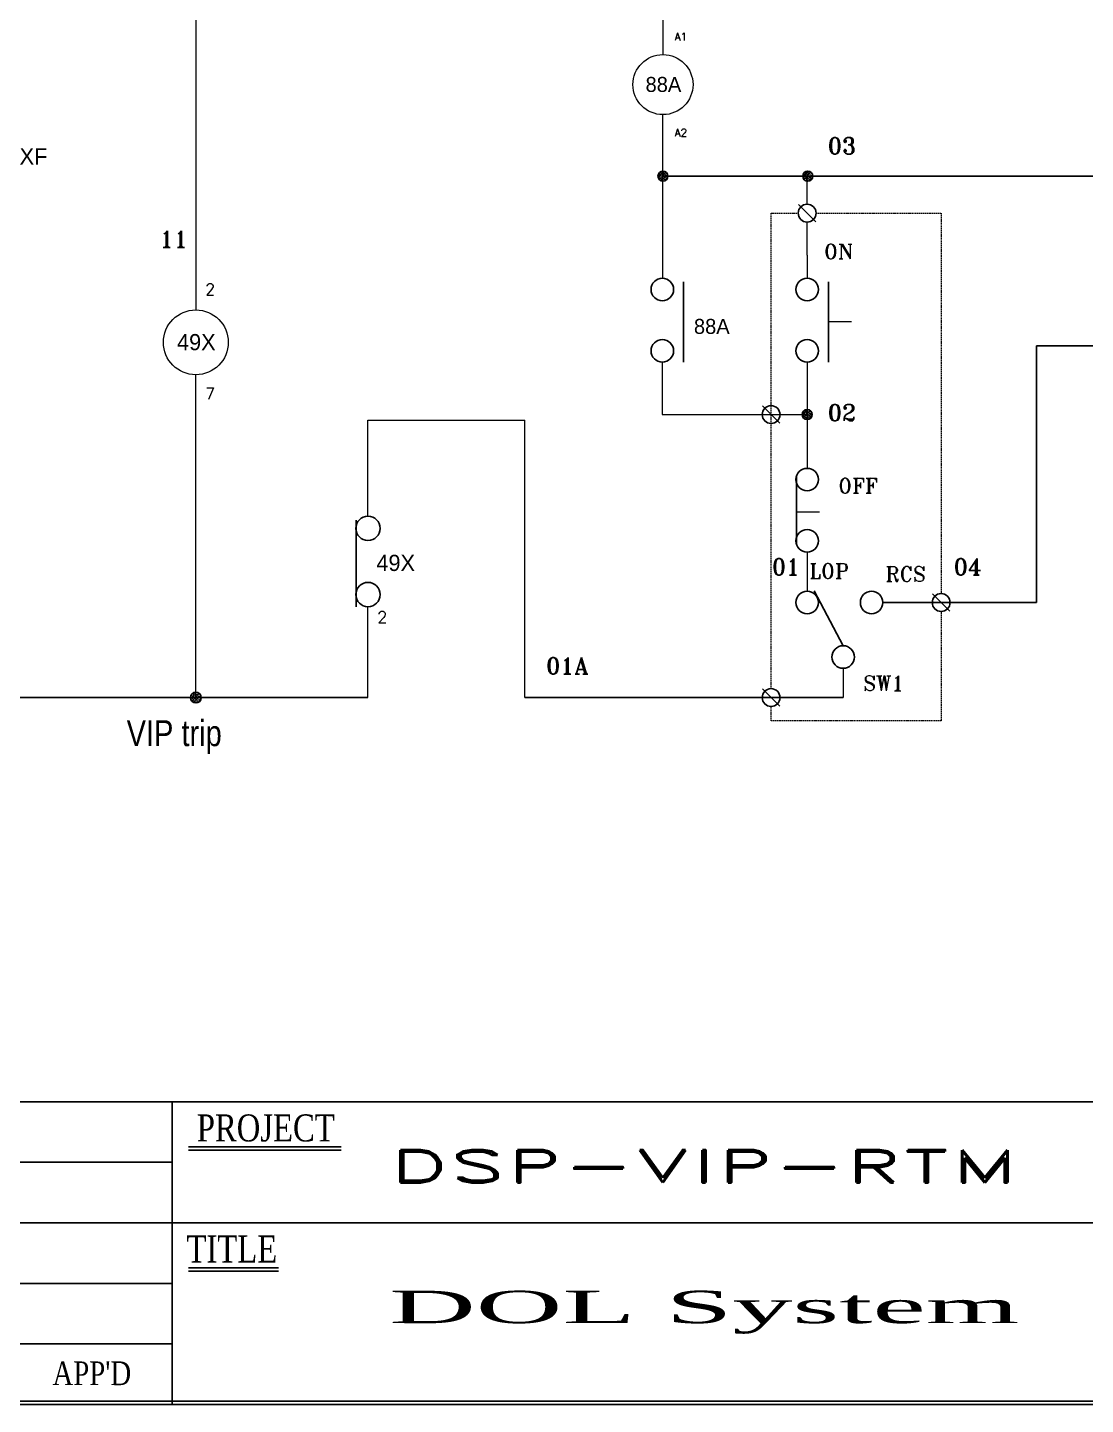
# Model space of a CAD drawing. Header units: millimetres. Extents: x 107 to 2900, y 85 to 3996.
# Drawn here: x 2220.5 to 2431.9, y 2599.5 to 2874.6 of the extents above; entities that cross this region are included whole.
import ezdxf
from ezdxf.enums import TextEntityAlignment as Align

# ---------------------------------------------------------------- set-up
doc = ezdxf.new("R2010")
doc.units = ezdxf.units.MM
doc.linetypes.add('DASHED2', pattern=[0.375, 0.25, -0.125])
for name, color, linetype in [('10', 1, 'Continuous'), ('40', 4, 'Continuous'), ('70', 7, 'Continuous')]:
    doc.layers.add(name, color=color, linetype=linetype)
doc.styles.add('SD', font='ROMAND.shx', dxfattribs={"width": 0.8})
doc.styles.add('SS', font='batang.ttc', dxfattribs={"width": 0.8})
doc.styles.get("Standard").update_dxf_attribs({"font": 'BareunDotumPro1.ttf'})
doc.styles.add('STYLE2', font='romant.shx')
doc.styles.add('굴림체', font='arial.ttf')

msp = doc.modelspace()

# ---------------------------------------------------------------- hatches: boundary and pattern name
at = {"layer": '70'}
h = msp.add_hatch(dxfattribs=at)
h.set_pattern_fill('ANSI33', color=256, scale=2, style=0)
h.set_pattern_definition([(45, (3959.0866, 2299.94374), (-0.35355339, 0.35355339), []), (45, (3959.44016, 2299.94374), (-0.35355339, 0.35355339), [0.25, -0.125])])
h.paths.add_polyline_path([(2347.471, 2845.871, 0.4142136), (2346.471, 2844.871, 0.4142136), (2347.471, 2843.871)])
h.paths.add_polyline_path([(2347.471, 2845.871), (2347.471, 2844.871), (2348.471, 2844.871, 0.4142136)])
h.paths.add_polyline_path([(2348.471, 2844.871), (2347.471, 2844.871), (2347.471, 2843.871, 0.4142136)])
h = msp.add_hatch(dxfattribs=at)
h.set_pattern_fill('ANSI33', color=256, scale=2, style=0)
h.set_pattern_definition([(45, (3988.01553, 2299.94374), (-0.35355339, 0.35355339), []), (45, (3988.3691, 2299.94374), (-0.35355339, 0.35355339), [0.25, -0.125])])
h.paths.add_polyline_path([(2376.4, 2845.871, 0.4142136), (2375.4, 2844.871, 0.4142136), (2376.4, 2843.871)])
h.paths.add_polyline_path([(2376.4, 2845.871), (2376.4, 2844.871), (2377.4, 2844.871, 0.4142136)])
h.paths.add_polyline_path([(2377.4, 2844.871), (2376.4, 2844.871), (2376.4, 2843.871, 0.4142136)])
h = msp.add_hatch(dxfattribs=at)
h.set_pattern_fill('ANSI33', color=256, scale=2, style=0)
h.set_pattern_definition([(45, (3987.88395, 2252.3132), (-0.35355339, 0.35355339), []), (45, (3988.2375, 2252.3132), (-0.35355339, 0.35355339), [0.25, -0.125])])
h.paths.add_polyline_path([(2376.268, 2798.24, 0.4142136), (2375.268, 2797.24, 0.4142136), (2376.268, 2796.24)])
h.paths.add_polyline_path([(2376.268, 2798.24), (2376.268, 2797.24), (2377.268, 2797.24, 0.4142136)])
h.paths.add_polyline_path([(2377.268, 2797.24), (2376.268, 2797.24), (2376.268, 2796.24, 0.4142136)])
h = msp.add_hatch(dxfattribs=at)
h.set_pattern_fill('ANSI33', color=256, scale=2.16, style=0)
h.set_pattern_definition([(45, (3994.70675, 2152.18075), (-0.38183766, 0.38183766), []), (45, (3995.0886, 2152.18075), (-0.38183766, 0.38183766), [0.27, -0.135])])
h.paths.add_polyline_path([(2254.162, 2741.782, 0.4142136), (2253.082, 2740.702, 0.4142136), (2254.162, 2739.622)])
h.paths.add_polyline_path([(2254.162, 2741.782), (2254.162, 2740.702), (2255.242, 2740.702, 0.4142136)])
h.paths.add_polyline_path([(2255.242, 2740.702), (2254.162, 2740.702), (2254.162, 2739.622, 0.4142136)])

# ---------------------------------------------------------------- linework, layer by layer
at = {"color": 0, "lineweight": 15}
msp.add_line((2347.471, 2897.916), (2347.471, 2869.159), dxfattribs=at)
for p, q in [((2388.405, 2844.871), (2347.471, 2844.871)), ((2451.256, 2844.871), (2388.405, 2844.871)), ((2422.073, 2810.946), (2422.073, 2759.69)), ((2451.257, 2810.946), (2422.073, 2810.946)), ((2422.073, 2759.69), (2391.398, 2759.69)), ((2288.538, 2740.702), (2191.472, 2740.702)), ((2383.465, 2740.702), (2319.9, 2740.702))]:
    msp.add_line(p, q)
at = {"color": 0}
for p, q in [((2377.984, 2835.745), (2374.552, 2839.22)), ((2351.605, 2823.732), (2351.605, 2807.739)), ((2380.534, 2823.732), (2380.534, 2807.739)), ((2370.788, 2795.503), (2367.355, 2798.978)), ((2374.119, 2784.864), (2374.119, 2771.39)), ((2286.165, 2776.12), (2286.165, 2758.848)), ((2404.753, 2757.952), (2401.32, 2761.427)), ((2370.788, 2738.965), (2367.355, 2742.439))]:
    msp.add_line(p, q, dxfattribs=at)
at = {"color": 7}
msp.add_line((2383.465, 2751.054), (2377.662, 2762.037), dxfattribs=at)
at = {"color": 0}
for centre, radius in [((2376.268, 2837.483), 1.782), ((2347.339, 2822.232), 2.25), ((2376.268, 2822.232), 2.25), ((2347.339, 2809.989), 2.25), ((2376.268, 2809.989), 2.25), ((2369.072, 2797.24), 1.782), ((2376.283, 2784.248), 2.25), ((2288.549, 2774.5), 2.43), ((2376.283, 2772.005), 2.25), ((2288.549, 2761.278), 2.43), ((2376.268, 2759.69), 2.25), ((2389.148, 2759.69), 2.25), ((2403.036, 2759.69), 1.782), ((2383.465, 2748.804), 2.25), ((2369.072, 2740.702), 1.782)]:
    msp.add_circle(centre, radius, dxfattribs=at)
at = {"layer": '10', "color": 7}
for p, q in [((2252.686, 2650.314), (2283.161, 2650.314)), ((2252.686, 2626.122), (2270.692, 2626.122))]:
    msp.add_line(p, q, dxfattribs=at)
at = {"layer": '40', "color": 7}
for p, q in [((2249.448, 2659.964), (2249.448, 2599.484)), ((2249.448, 2647.868), (1947.048, 2647.868)), ((2249.448, 2635.772), (1947.048, 2635.772)), ((2443.848, 2635.772), (2249.448, 2635.772)), ((2249.448, 2623.676), (1947.048, 2623.676)), ((2249.448, 2611.58), (1947.048, 2611.58))]:
    msp.add_line(p, q, dxfattribs=at)
at = {"layer": '70', "lineweight": 15}
for p, q in [((2254.161, 2908.022), (2254.161, 2818.151)), ((2347.471, 2824.478), (2347.47, 2857.159)), ((2376.268, 2839.264), (2376.268, 2844.871)), ((2376.268, 2829.076), (2376.268, 2835.701)), ((2376.268, 2829.076), (2376.268, 2824.482)), ((2385.164, 2815.736), (2380.534, 2815.736)), ((2347.339, 2807.739), (2347.339, 2797.24)), ((2376.268, 2807.739), (2376.268, 2786.498)), ((2254.162, 2740.702), (2254.161, 2805.191)), ((2288.538, 2776.93), (2288.538, 2796.116)), ((2288.538, 2796.116), (2319.9, 2796.116)), ((2319.9, 2740.702), (2319.9, 2796.116)), ((2347.339, 2797.24), (2376.268, 2797.24)), ((2378.75, 2777.752), (2374.119, 2777.752)), ((2376.268, 2769.755), (2376.268, 2761.94)), ((2288.538, 2740.702), (2288.538, 2758.848)), ((2383.465, 2746.554), (2383.465, 2740.702))]:
    msp.add_line(p, q, dxfattribs=at)
at = {"layer": '70', "color": 1, "linetype": 'DASHED2', "lineweight": 15}
for p, q in [((2369.072, 2837.483), (2374.486, 2837.483)), ((2369.072, 2742.484), (2369.072, 2837.483)), ((2378.05, 2837.483), (2388.873, 2837.483)), ((2388.873, 2837.483), (2403.036, 2837.483)), ((2403.036, 2837.483), (2403.036, 2761.472)), ((2403.036, 2757.908), (2403.036, 2736.047)), ((2369.072, 2736.047), (2369.072, 2738.92)), ((2403.036, 2736.047), (2369.072, 2736.047))]:
    msp.add_line(p, q, dxfattribs=at)
at = {"layer": '70', "color": 7}
for p, q in [((1947.048, 2659.964), (2767.848, 2659.964)), ((2252.686, 2650.962), (2283.161, 2650.962)), ((2252.686, 2626.77), (2270.692, 2626.77))]:
    msp.add_line(p, q, dxfattribs=at)
for points in [[(2767.848, 2599.484), (1947.048, 2599.484), (1947.048, 3182.684), (2767.848, 3182.684)], [(2767.2, 2600.132), (1947.696, 2600.132), (1947.696, 3182.036), (2767.2, 3182.036)]]:
    msp.add_lwpolyline(points, close=True, dxfattribs=at)
at = {"layer": '70', "lineweight": 15}
for centre, radius in [((2347.471, 2863.159), 6), ((2254.162, 2811.671), 6.48)]:
    msp.add_circle(centre, radius, dxfattribs=at)
at = {"layer": '70'}
for centre, radius in [((2347.471, 2844.871), 1), ((2376.4, 2844.871), 1), ((2376.268, 2797.24), 1), ((2254.162, 2740.702), 1.08)]:
    msp.add_circle(centre, radius, dxfattribs=at)

# ---------------------------------------------------------------- texts
at = {"color": 0, "style": 'STYLE2'}
for s, height, p in [('A1', 1.5253, (2349.813, 2871.984)), ('A2', 1.5253, (2349.813, 2852.791)), ('03', 3.2947, (2380.4, 2849.271)), ('11', 3.2947, (2246.942, 2830.646)), ('ON', 2.9731, (2379.61, 2828.327)), ('2', 2.306, (2256.029, 2821.103)), ('7', 2.306, (2256.029, 2800.266)), ('02', 3.2947, (2380.4, 2795.983)), ('OFF ', 2.9731, (2382.462, 2781.53)), ('01', 3.2947, (2369.234, 2765.176)), ('LOP', 2.9731, (2376.72, 2764.496)), ('04', 3.2947, (2405.552, 2765.176)), ('RCS', 2.9731, (2391.913, 2763.886)), ('2', 2.306, (2290.406, 2755.629)), ('01A', 3.2947, (2324.133, 2745.401)), ('SW1', 2.9731, (2387.482, 2742.076))]:
    msp.add_text(s, height=height, dxfattribs=at).set_placement(p)
at = {"color": 0, "linetype": 'Continuous'}
for s, height, p in [('88A', 3, (2347.561, 2863.195)), ('RXF', 3.24, (2220.162, 2848.815)), ('88A', 3, (2357.225, 2814.858)), ('49X', 3.24, (2254.259, 2811.71)), ('49X', 3.24, (2294.083, 2767.613))]:
    msp.add_text(s, height=height, dxfattribs=at).set_placement(p, align=Align.MIDDLE)
at = {"color": 0, "style": '굴림체', "width": 0.8}
msp.add_text('VIP trip', height=5.184, dxfattribs=at).set_placement((2240.342, 2730.999))
at = {"color": 7, "linetype": 'Continuous', "style": 'SD', "width": 1.881814}
msp.add_text('DSP-VIP-RTM', height=6.48, dxfattribs=at).set_placement((2292.759, 2643.83), (2418.603, 2643.83), align=Align.FIT)
at = {"color": 0, "style": 'SS', "width": 2.401425}
msp.add_text('DOL System', height=6.48, dxfattribs=at).set_placement((2292.759, 2615.726), (2418.603, 2615.726), align=Align.FIT)
at = {"layer": '40', "color": 7, "style": 'SS', "width": 0.8}
msp.add_text("APP'D", height=4.752, dxfattribs=at).set_placement((2233.39, 2603.34), align=Align.CENTER)
at = {"layer": '70', "color": 7, "style": 'SS', "width": 0.8}
for s, p in [('PROJECT', (2268.126, 2652.034)), ('TITLE', (2261.354, 2627.842))]:
    msp.add_text(s, height=5.4, dxfattribs=at).set_placement(p, align=Align.CENTER)

doc.saveas('drawing.dxf')
